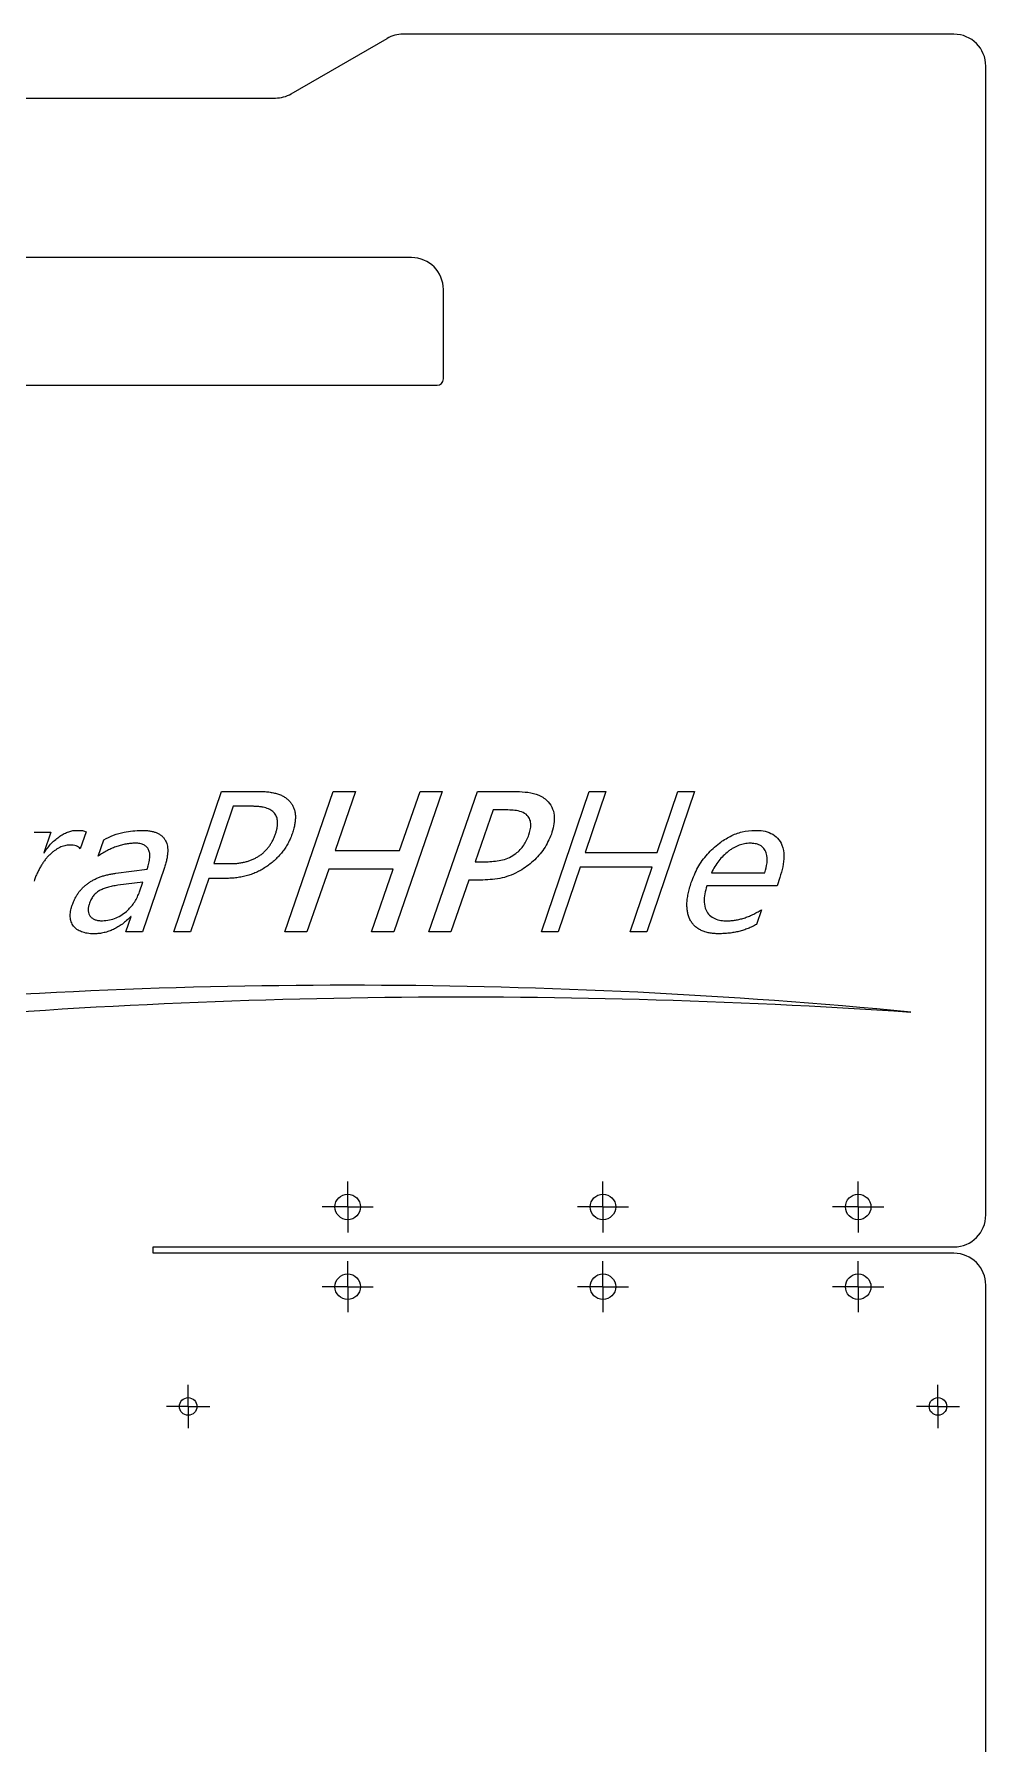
# Model space of a CAD drawing. Header units: inches. Extents: x 0.3 to 45.6, y 0.2 to 33.7.
# Drawn here: x 21.76 to 29.22, y 12.28 to 25.68 of the extents above; entities that cross this region are included whole.
import ezdxf

# ---------------------------------------------------------------- set-up
doc = ezdxf.new("R2010")
doc.units = ezdxf.units.IN
doc.header["$MEASUREMENT"] = 0

# ---------------------------------------------------------------- blocks, each defined once
blk = doc.blocks.new('SW_CENTERMARKSYMBOL_0')
at = {"color": 0, "linetype": 'Continuous', "lineweight": 0}
for p, q in [((0, 0.1), (0, 0.2)), ((-0.1, 0), (-0.2, 0)), ((0, 0), (-0.1, 0)), ((0, 0), (0, 0.1)), ((0, 0), (0, -0.1)), ((0, 0), (0.1, 0)), ((0.1, 0), (0.2, 0)), ((0, -0.1), (0, -0.2))]:
    blk.add_line(p, q, dxfattribs=at)
blk = doc.blocks.new('SW_CENTERMARKSYMBOL_1')
at = {"color": 0, "linetype": 'Continuous', "lineweight": 0}
for p, q in [((0, 0.1), (0, 0.2)), ((-0.1, 0), (-0.2, 0)), ((0, 0), (-0.1, 0)), ((0, 0), (0, 0.1)), ((0, 0), (0, -0.1)), ((0, 0), (0.1, 0)), ((0.1, 0), (0.2, 0)), ((0, -0.1), (0, -0.2))]:
    blk.add_line(p, q, dxfattribs=at)
blk = doc.blocks.new('SW_CENTERMARKSYMBOL_2')
at = {"color": 0, "linetype": 'Continuous', "lineweight": 0}
for p, q in [((0, 0.1), (0, 0.2)), ((-0.1, 0), (-0.2, 0)), ((0, 0), (-0.1, 0)), ((0, 0), (0, 0.1)), ((0, 0), (0, -0.1)), ((0, 0), (0.1, 0)), ((0.1, 0), (0.2, 0)), ((0, -0.1), (0, -0.2))]:
    blk.add_line(p, q, dxfattribs=at)
blk = doc.blocks.new('SW_CENTERMARKSYMBOL_3')
at = {"color": 0, "linetype": 'Continuous', "lineweight": 0}
for p, q in [((0, 0.1), (0, 0.2)), ((-0.1, 0), (-0.2, 0)), ((0, 0), (-0.1, 0)), ((0, 0), (0, 0.1)), ((0, 0), (0, -0.1)), ((0, 0), (0.1, 0)), ((0.1, 0), (0.2, 0)), ((0, -0.1), (0, -0.2))]:
    blk.add_line(p, q, dxfattribs=at)
blk = doc.blocks.new('SW_CENTERMARKSYMBOL_4')
at = {"color": 0, "linetype": 'Continuous', "lineweight": 0}
for p, q in [((0, 0.1), (0, 0.2)), ((-0.1, 0), (-0.2, 0)), ((0, 0), (-0.1, 0)), ((0, 0), (0, 0.1)), ((0, 0), (0, -0.1)), ((0, 0), (0.1, 0)), ((0.1, 0), (0.2, 0)), ((0, -0.1), (0, -0.2))]:
    blk.add_line(p, q, dxfattribs=at)
blk = doc.blocks.new('SW_CENTERMARKSYMBOL_5')
at = {"color": 0, "linetype": 'Continuous', "lineweight": 0}
for p, q in [((0, 0.1), (0, 0.2)), ((-0.1, 0), (-0.2, 0)), ((0, 0), (-0.1, 0)), ((0, 0), (0, 0.1)), ((0, 0), (0, -0.1)), ((0, 0), (0.1, 0)), ((0.1, 0), (0.2, 0)), ((0, -0.1), (0, -0.2))]:
    blk.add_line(p, q, dxfattribs=at)
blk = doc.blocks.new('SW_CENTERMARKSYMBOL_10')
at = {"color": 0, "linetype": 'Continuous', "lineweight": 0}
for p, q in [((0, 0.1), (0, 0.169)), ((-0.1, 0), (-0.169, 0)), ((0, 0), (-0.1, 0)), ((0, 0), (0, 0.1)), ((0, 0), (0, -0.1)), ((0, 0), (0.1, 0)), ((0.1, 0), (0.169, 0)), ((0, -0.1), (0, -0.169))]:
    blk.add_line(p, q, dxfattribs=at)
blk = doc.blocks.new('SW_CENTERMARKSYMBOL_11')
at = {"color": 0, "linetype": 'Continuous', "lineweight": 0}
for p, q in [((0, 0.1), (0, 0.169)), ((-0.1, 0), (-0.169, 0)), ((0, 0), (-0.1, 0)), ((0, 0), (0, 0.1)), ((0, 0), (0, -0.1)), ((0, 0), (0.1, 0)), ((0.1, 0), (0.169, 0)), ((0, -0.1), (0, -0.169))]:
    blk.add_line(p, q, dxfattribs=at)

msp = doc.modelspace()

# ---------------------------------------------------------------- linework, layer by layer
at = {"color": 7, "linetype": 'Continuous', "lineweight": 15}
for p, q in [((23.777, 25.211), (24.527, 25.644)), ((28.969, 25.677), (24.652, 25.677)), ((29.219, 16.427), (29.219, 25.427)), ((20.554, 25.177), (23.652, 25.177)), ((24.719, 23.927), (19.889, 23.927)), ((24.969, 22.977), (24.969, 23.677)), ((19.023, 22.927), (24.919, 22.927)), ((22.857, 18.644), (23.231, 19.744)), ((23.231, 19.744), (23.53, 19.744)), ((23.726, 18.644), (24.106, 19.744)), ((24.106, 19.744), (24.28, 19.744)), ((24.28, 19.744), (24.12, 19.281)), ((24.96, 19.744), (24.58, 18.644)), ((24.626, 19.281), (24.787, 19.744)), ((24.787, 19.744), (24.96, 19.744)), ((24.855, 18.644), (25.235, 19.744)), ((25.235, 19.744), (25.543, 19.744)), ((25.737, 18.644), (26.111, 19.744)), ((26.242, 19.744), (26.079, 19.267)), ((26.111, 19.744), (26.242, 19.744)), ((26.936, 19.744), (26.562, 18.644)), ((26.644, 19.267), (26.806, 19.744)), ((26.806, 19.744), (26.936, 19.744)), ((23.322, 19.629), (23.169, 19.18)), ((23.472, 19.629), (23.322, 19.629)), ((25.359, 19.6), (25.219, 19.194)), ((25.475, 19.6), (25.359, 19.6)), ((21.762, 19.426), (21.893, 19.426)), ((21.893, 19.426), (21.838, 19.265)), ((22.169, 19.429), (22.123, 19.296)), ((22.263, 19.238), (22.307, 19.367)), ((21.838, 19.265), (21.841, 19.265)), ((23.169, 19.18), (23.303, 19.18)), ((24.12, 19.281), (24.626, 19.281)), ((25.219, 19.194), (25.319, 19.194)), ((26.079, 19.267), (26.644, 19.267)), ((22.403, 19.104), (22.648, 19.137)), ((22.614, 19.035), (22.418, 19.01)), ((22.588, 18.959), (22.614, 19.035)), ((22.783, 19.15), (22.611, 18.644)), ((23.13, 19.064), (22.987, 18.644)), ((23.273, 19.064), (23.13, 19.064)), ((24.07, 19.137), (23.899, 18.644)), ((24.576, 19.137), (24.07, 19.137)), ((24.406, 18.644), (24.576, 19.137)), ((25.168, 19.05), (25.028, 18.644)), ((25.278, 19.05), (25.168, 19.05)), ((26.04, 19.151), (25.868, 18.644)), ((26.604, 19.151), (26.04, 19.151)), ((26.432, 18.644), (26.604, 19.151)), ((27.069, 19.108), (27.487, 19.108)), ((27.605, 19.071), (27.583, 19.006)), ((27.583, 19.006), (27.033, 19.006)), ((22.481, 18.644), (22.522, 18.766)), ((22.522, 18.766), (22.519, 18.766)), ((27.461, 18.818), (27.422, 18.703)), ((22.611, 18.644), (22.481, 18.644)), ((22.987, 18.644), (22.857, 18.644)), ((23.899, 18.644), (23.726, 18.644)), ((24.58, 18.644), (24.406, 18.644)), ((25.028, 18.644), (24.855, 18.644)), ((25.868, 18.644), (25.737, 18.644)), ((26.562, 18.644), (26.432, 18.644)), ((22.694, 16.127), (22.694, 16.177)), ((22.694, 16.177), (28.969, 16.177)), ((28.969, 16.127), (22.694, 16.127)), ((29.219, 10.427), (29.219, 15.877))]:
    msp.add_line(p, q, dxfattribs=at)
for centre, radius in [((24.219, 16.49), 0.1), ((26.219, 16.49), 0.1), ((28.219, 16.49), 0.1), ((24.219, 15.865), 0.1), ((26.219, 15.865), 0.1), ((28.219, 15.865), 0.1), ((22.969, 14.927), 0.0689), ((28.844, 14.927), 0.0689)]:
    msp.add_circle(centre, radius, dxfattribs=at)
for centre, radius, start, end in [((24.652, 25.427), 0.25, 90, 120), ((28.969, 25.427), 0.25, 0, 90), ((23.652, 25.427), 0.25, 270, 300), ((24.719, 23.677), 0.25, 0, 90), ((24.919, 22.977), 0.05, 270, 0), ((28.969, 16.427), 0.25, 270, 0), ((28.969, 15.877), 0.25, 0, 90)]:
    msp.add_arc(centre, radius, start, end, dxfattribs=at)
for points, knots in [([(23.53, 19.744), (23.544, 19.744), (23.571, 19.744), (23.61, 19.74), (23.645, 19.733), (23.677, 19.724), (23.706, 19.712), (23.731, 19.697), (23.754, 19.68), (23.772, 19.659), (23.787, 19.637), (23.798, 19.612), (23.806, 19.585), (23.81, 19.555), (23.809, 19.524), (23.805, 19.49), (23.798, 19.455), (23.79, 19.431), (23.786, 19.418)], [0, 0, 0, 0, 0.0814582, 0.1562865, 0.2257406, 0.2900154, 0.3500197, 0.4063242, 0.4602632, 0.5129389, 0.5650202, 0.6173309, 0.6709637, 0.7278622, 0.7882691, 0.8530427, 0.9236948, 1, 1, 1, 1]), ([(25.543, 19.744), (25.572, 19.743), (25.632, 19.741), (25.719, 19.72), (25.789, 19.673), (25.829, 19.608), (25.841, 19.542), (25.834, 19.474), (25.821, 19.432), (25.815, 19.41)], [0, 0, 0, 0, 0.1670267, 0.3337872, 0.49978, 0.6245861, 0.7494951, 0.8746899, 1, 1, 1, 1]), ([(23.653, 19.412), (23.656, 19.421), (23.662, 19.437), (23.667, 19.462), (23.67, 19.485), (23.67, 19.506), (23.668, 19.526), (23.663, 19.544), (23.656, 19.56), (23.645, 19.575), (23.632, 19.588), (23.617, 19.599), (23.599, 19.608), (23.578, 19.616), (23.555, 19.621), (23.53, 19.626), (23.502, 19.628), (23.482, 19.628), (23.472, 19.629)], [0, 0, 0, 0, 0.076742, 0.147433, 0.211853, 0.270759, 0.325596, 0.377536, 0.427125, 0.476678, 0.526838, 0.57904, 0.635413, 0.696348, 0.762404, 0.834979, 0.913825, 1, 1, 1, 1]), ([(25.639, 19.405), (25.647, 19.431), (25.658, 19.47), (25.65, 19.524), (25.626, 19.563), (25.581, 19.587), (25.528, 19.598), (25.493, 19.599), (25.475, 19.6)], [0, 0, 0, 0, 0.24997, 0.374959, 0.499594, 0.665689, 0.832739, 1, 1, 1, 1]), ([(21.841, 19.265), (21.85, 19.278), (21.868, 19.304), (21.898, 19.339), (21.93, 19.369), (21.963, 19.394), (21.997, 19.415), (22.032, 19.429), (22.066, 19.439), (22.088, 19.44), (22.1, 19.44)], [0, 0, 0, 0, 0.148252, 0.288997, 0.423017, 0.552846, 0.675882, 0.790112, 0.897213, 1, 1, 1, 1]), ([(22.1, 19.44), (22.107, 19.44), (22.121, 19.44), (22.14, 19.438), (22.156, 19.435), (22.165, 19.431), (22.169, 19.429)], [0, 0, 0, 0, 0.314018, 0.58459, 0.811444, 1, 1, 1, 1]), ([(22.307, 19.367), (22.332, 19.379), (22.384, 19.404), (22.483, 19.433), (22.557, 19.438), (22.602, 19.44)], [0, 0, 0, 0, 0.280192, 0.560318, 1, 1, 1, 1]), ([(22.602, 19.44), (22.613, 19.44), (22.634, 19.44), (22.665, 19.436), (22.693, 19.431), (22.717, 19.423), (22.739, 19.413), (22.759, 19.4), (22.774, 19.385), (22.788, 19.368), (22.797, 19.349), (22.805, 19.327), (22.808, 19.303), (22.809, 19.276), (22.807, 19.248), (22.802, 19.217), (22.794, 19.184), (22.787, 19.162), (22.783, 19.15)], [0.000001, 0.000001, 0.000001, 0.000001, 0.0774908, 0.1485694, 0.2137372, 0.2736439, 0.3291248, 0.3812281, 0.4315727, 0.4808674, 0.5307145, 0.5830067, 0.6386674, 0.6994049, 0.7649497, 0.8365255, 0.9150902, 1, 1, 1, 1]), ([(26.911, 19.032), (26.927, 19.072), (26.958, 19.151), (27.034, 19.256), (27.122, 19.337), (27.215, 19.396), (27.309, 19.433), (27.376, 19.438), (27.41, 19.44)], [0, 0, 0, 0, 0.186725, 0.373376, 0.560036, 0.706779, 0.853429, 1, 1, 1, 1]), ([(27.41, 19.44), (27.431, 19.44), (27.474, 19.438), (27.537, 19.42), (27.591, 19.382), (27.629, 19.319), (27.64, 19.239), (27.63, 19.153), (27.613, 19.098), (27.605, 19.071)], [0, 0, 0, 0, 0.1252627, 0.2503423, 0.3750398, 0.4997598, 0.6660863, 0.8329532, 1, 1, 1, 1]), ([(22.041, 19.325), (22.034, 19.324), (22.021, 19.324), (22.002, 19.32), (21.982, 19.314), (21.962, 19.306), (21.943, 19.295), (21.923, 19.282), (21.904, 19.267), (21.884, 19.249), (21.865, 19.23), (21.847, 19.208), (21.831, 19.185), (21.815, 19.16), (21.8, 19.133), (21.786, 19.105), (21.773, 19.075), (21.766, 19.054), (21.762, 19.043)], [0, 0, 0, 0, 0.046408, 0.093533, 0.142449, 0.192675, 0.245472, 0.301353, 0.36084, 0.423387, 0.488536, 0.555098, 0.623737, 0.693977, 0.766553, 0.841483, 0.919225, 1, 1, 1, 1]), ([(22.123, 19.296), (22.119, 19.3), (22.11, 19.31), (22.091, 19.319), (22.067, 19.324), (22.05, 19.324), (22.041, 19.325)], [0, 0, 0, 0, 0.205408, 0.42926, 0.691512, 1, 1, 1, 1]), ([(22.554, 19.339), (22.542, 19.339), (22.518, 19.338), (22.482, 19.333), (22.446, 19.325), (22.41, 19.314), (22.373, 19.3), (22.336, 19.282), (22.299, 19.262), (22.275, 19.246), (22.263, 19.238)], [0, 0, 0, 0, 0.114181, 0.229968, 0.348212, 0.46902, 0.59451, 0.724005, 0.859412, 1, 1, 1, 1]), ([(22.648, 19.137), (22.651, 19.145), (22.656, 19.16), (22.662, 19.183), (22.666, 19.205), (22.668, 19.225), (22.669, 19.243), (22.668, 19.26), (22.665, 19.275), (22.659, 19.288), (22.653, 19.301), (22.644, 19.311), (22.633, 19.32), (22.621, 19.327), (22.607, 19.333), (22.591, 19.336), (22.573, 19.339), (22.561, 19.339), (22.554, 19.339)], [0, 0, 0, 0, 0.092555, 0.177096, 0.255474, 0.326462, 0.392141, 0.451515, 0.506999, 0.558042, 0.607409, 0.655152, 0.704038, 0.75381, 0.808, 0.866392, 0.930245, 1, 1, 1, 1]), ([(23.786, 19.418), (23.781, 19.405), (23.772, 19.38), (23.755, 19.344), (23.734, 19.309), (23.712, 19.276), (23.686, 19.245), (23.658, 19.216), (23.627, 19.188), (23.593, 19.163), (23.558, 19.139), (23.521, 19.119), (23.483, 19.102), (23.443, 19.088), (23.402, 19.078), (23.36, 19.07), (23.317, 19.065), (23.288, 19.064), (23.273, 19.064)], [0, 0, 0, 0, 0.061192, 0.121364, 0.181492, 0.241326, 0.301653, 0.362673, 0.42451, 0.488241, 0.552027, 0.615114, 0.677923, 0.740558, 0.80384, 0.8678, 0.933037, 1, 1, 1, 1]), ([(23.303, 19.18), (23.314, 19.18), (23.335, 19.18), (23.367, 19.183), (23.396, 19.188), (23.425, 19.195), (23.452, 19.203), (23.478, 19.214), (23.503, 19.226), (23.526, 19.24), (23.548, 19.256), (23.568, 19.274), (23.586, 19.293), (23.603, 19.314), (23.618, 19.336), (23.632, 19.36), (23.644, 19.385), (23.65, 19.403), (23.653, 19.412)], [0, 0, 0, 0, 0.071643, 0.141059, 0.207502, 0.272253, 0.33529, 0.396854, 0.457773, 0.517813, 0.577314, 0.63658, 0.69502, 0.754464, 0.813916, 0.874233, 0.936286, 1, 1, 1, 1]), ([(25.815, 19.41), (25.797, 19.371), (25.763, 19.292), (25.675, 19.196), (25.565, 19.115), (25.43, 19.059), (25.329, 19.053), (25.278, 19.05)], [0, 0, 0, 0, 0.186617, 0.373281, 0.56007, 0.779965, 1, 1, 1, 1]), ([(25.319, 19.194), (25.357, 19.197), (25.434, 19.201), (25.533, 19.249), (25.603, 19.321), (25.627, 19.377), (25.639, 19.405)], [0, 0, 0, 0, 0.2803, 0.559747, 0.779743, 1, 1, 1, 1]), ([(27.372, 19.339), (27.365, 19.339), (27.35, 19.339), (27.328, 19.335), (27.307, 19.33), (27.285, 19.323), (27.264, 19.314), (27.243, 19.303), (27.222, 19.29), (27.194, 19.27), (27.161, 19.241), (27.126, 19.202), (27.094, 19.157), (27.077, 19.124), (27.069, 19.108)], [0, 0, 0, 0, 0.054727, 0.109416, 0.164387, 0.220719, 0.278307, 0.337564, 0.399053, 0.46321, 0.593452, 0.725189, 0.859993, 1, 1, 1, 1]), ([(27.487, 19.108), (27.494, 19.133), (27.509, 19.184), (27.507, 19.252), (27.482, 19.3), (27.45, 19.325), (27.412, 19.337), (27.385, 19.339), (27.372, 19.339)], [0, 0, 0, 0, 0.250672, 0.499758, 0.624684, 0.749456, 0.874639, 1, 1, 1, 1]), ([(22.06, 18.853), (22.063, 18.861), (22.069, 18.879), (22.081, 18.904), (22.094, 18.927), (22.108, 18.95), (22.124, 18.97), (22.142, 18.99), (22.161, 19.007), (22.182, 19.024), (22.204, 19.039), (22.228, 19.053), (22.254, 19.065), (22.28, 19.076), (22.309, 19.085), (22.339, 19.093), (22.37, 19.099), (22.392, 19.103), (22.403, 19.104)], [0, 0, 0, 0, 0.0621988, 0.1229855, 0.1824427, 0.241399, 0.2992645, 0.3571017, 0.4152791, 0.4737667, 0.5330016, 0.5936309, 0.655967, 0.7202973, 0.7862501, 0.8547141, 0.9259013, 1, 1, 1, 1]), ([(27.127, 18.63), (27.114, 18.63), (27.088, 18.631), (27.052, 18.636), (27.019, 18.644), (26.989, 18.656), (26.963, 18.67), (26.939, 18.689), (26.92, 18.71), (26.903, 18.735), (26.891, 18.763), (26.882, 18.794), (26.878, 18.827), (26.876, 18.863), (26.88, 18.902), (26.886, 18.943), (26.897, 18.987), (26.906, 19.017), (26.911, 19.032)], [0, 0, 0, 0, 0.069789, 0.134514, 0.194486, 0.250451, 0.30374, 0.355377, 0.406732, 0.459085, 0.513082, 0.569012, 0.628522, 0.691874, 0.760203, 0.834061, 0.913669, 1, 1, 1, 1]), ([(22.418, 19.01), (22.403, 19.007), (22.376, 19.003), (22.337, 18.994), (22.303, 18.982), (22.277, 18.97), (22.259, 18.959), (22.247, 18.949), (22.235, 18.938), (22.225, 18.925), (22.215, 18.911), (22.207, 18.895), (22.199, 18.878), (22.194, 18.865), (22.192, 18.859)], [0, 0, 0, 0, 0.150471, 0.28704, 0.412016, 0.524495, 0.578223, 0.632131, 0.687908, 0.74511, 0.804677, 0.866194, 0.931538, 1, 1, 1, 1]), ([(22.297, 18.731), (22.334, 18.736), (22.407, 18.745), (22.492, 18.807), (22.554, 18.878), (22.577, 18.932), (22.588, 18.959)], [0, 0, 0, 0, 0.279225, 0.559195, 0.779606, 1, 1, 1, 1]), ([(27.033, 19.006), (27.027, 18.985), (27.015, 18.943), (27.009, 18.878), (27.021, 18.818), (27.053, 18.773), (27.095, 18.746), (27.143, 18.733), (27.175, 18.732), (27.192, 18.731)], [0, 0, 0, 0, 0.167041, 0.333832, 0.500028, 0.624829, 0.749628, 0.874748, 1, 1, 1, 1]), ([(22.233, 18.63), (22.223, 18.63), (22.205, 18.63), (22.179, 18.633), (22.156, 18.638), (22.134, 18.645), (22.115, 18.653), (22.097, 18.664), (22.083, 18.676), (22.07, 18.69), (22.06, 18.706), (22.052, 18.724), (22.047, 18.742), (22.045, 18.762), (22.045, 18.783), (22.047, 18.805), (22.052, 18.829), (22.057, 18.845), (22.06, 18.853)], [0, 0, 0, 0, 0.080496, 0.154941, 0.224417, 0.288243, 0.348653, 0.405738, 0.460984, 0.515245, 0.56889, 0.62291, 0.677369, 0.734351, 0.794042, 0.857957, 0.926294, 1, 1, 1, 1]), ([(22.192, 18.859), (22.189, 18.85), (22.185, 18.834), (22.184, 18.809), (22.189, 18.786), (22.201, 18.766), (22.218, 18.75), (22.24, 18.739), (22.267, 18.732), (22.287, 18.732), (22.297, 18.731)], [0, 0, 0, 0, 0.136841, 0.257548, 0.367837, 0.478013, 0.591051, 0.710474, 0.845419, 1, 1, 1, 1]), ([(22.519, 18.766), (22.509, 18.756), (22.488, 18.734), (22.454, 18.706), (22.42, 18.683), (22.384, 18.664), (22.348, 18.649), (22.31, 18.638), (22.272, 18.631), (22.246, 18.63), (22.233, 18.63)], [0, 0, 0, 0, 0.139414, 0.272004, 0.399591, 0.522485, 0.642852, 0.760867, 0.880164, 1, 1, 1, 1]), ([(27.192, 18.731), (27.203, 18.732), (27.225, 18.732), (27.258, 18.736), (27.291, 18.743), (27.325, 18.753), (27.359, 18.765), (27.393, 18.78), (27.427, 18.798), (27.449, 18.811), (27.461, 18.818)], [0.0000016, 0.0000016, 0.0000016, 0.0000016, 0.114473, 0.2305088, 0.3488516, 0.4702029, 0.5959555, 0.7252215, 0.859983, 1, 1, 1, 1]), ([(27.422, 18.703), (27.411, 18.697), (27.39, 18.686), (27.356, 18.671), (27.321, 18.658), (27.284, 18.648), (27.247, 18.64), (27.208, 18.634), (27.168, 18.631), (27.14, 18.63), (27.127, 18.63)], [0, 0, 0, 0, 0.11906, 0.238872, 0.359791, 0.482189, 0.606917, 0.734809, 0.865407, 1, 1, 1, 1])]:
    msp.add_open_spline(points, degree=3, knots=knots, dxfattribs=at)
for points in [[(28.632, 18.017), (25.781, 18.289), (22.923, 18.296), (20.058, 18.039)], [(20.122, 17.895), (22.957, 18.168), (25.794, 18.209), (28.632, 18.017)]]:
    msp.add_open_spline(points, degree=3, dxfattribs=at)

# ---------------------------------------------------------------- block references
at = {"color": 7, "linetype": 'Continuous', "lineweight": 0}
for name, p in [('SW_CENTERMARKSYMBOL_0', (24.219, 16.49)), ('SW_CENTERMARKSYMBOL_1', (26.219, 16.49)), ('SW_CENTERMARKSYMBOL_2', (28.219, 16.49)), ('SW_CENTERMARKSYMBOL_3', (24.219, 15.865)), ('SW_CENTERMARKSYMBOL_4', (26.219, 15.865)), ('SW_CENTERMARKSYMBOL_5', (28.219, 15.865)), ('SW_CENTERMARKSYMBOL_10', (22.969, 14.927)), ('SW_CENTERMARKSYMBOL_11', (28.844, 14.927))]:
    msp.add_blockref(name, p, dxfattribs=at)

doc.saveas('drawing.dxf')
